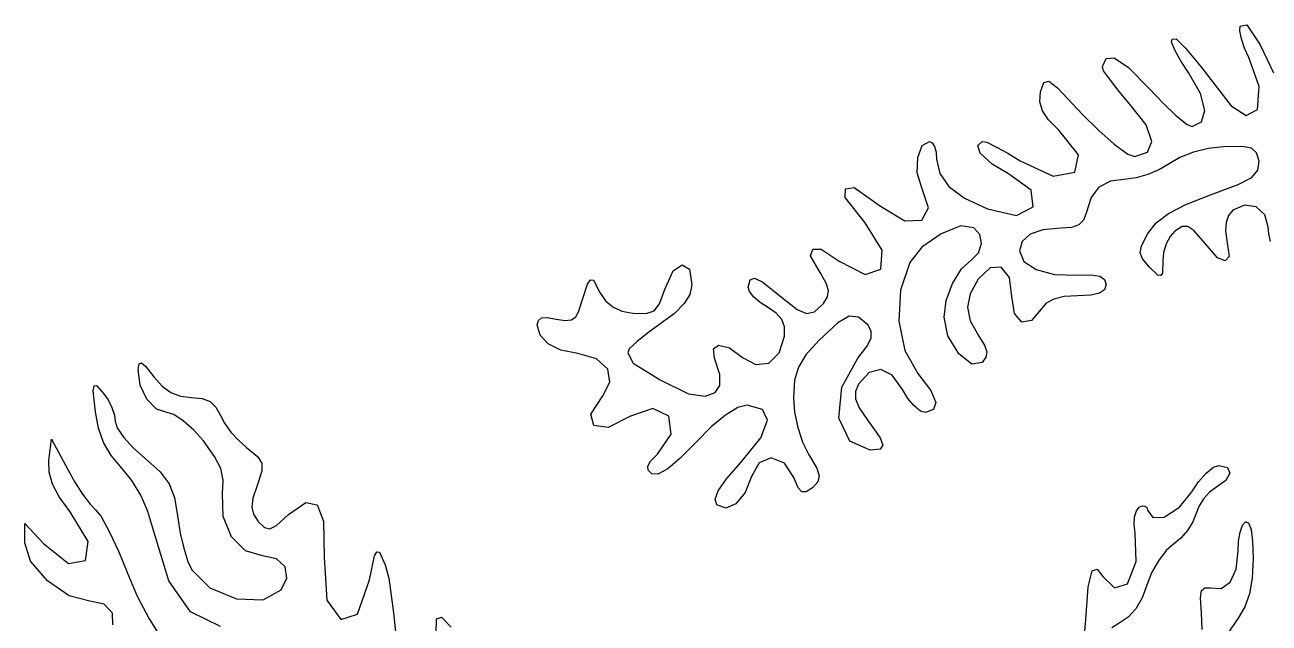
# Model space of a CAD drawing. Extents: x -276 to 353, y -236 to 239.
# Drawn here: x 7.4 to 172.6, y -78.1 to 1.3 of the extents above; entities that cross this region are included whole.
import ezdxf

# ---------------------------------------------------------------- set-up
doc = ezdxf.new("R2010")
doc.units = 0
doc.layers.get('0').update_dxf_attribs({"linetype": 'CONTINUOUS'})

msp = doc.modelspace()

# ---------------------------------------------------------------- linework, layer by layer
for p, q in [((168.67, 0.54), (168.73, 1.19)), ((168.9, -0.53), (168.67, 0.54)), ((168.73, 1.19), (169.6, 1.34)), ((169.6, 1.34), (171.39, -1.33)), ((159.62, -0.95), (159.7, -0.54)), ((160.12, -2.1), (159.62, -0.95)), ((159.7, -0.54), (160.25, -0.53)), ((160.25, -0.53), (161.47, -1.75)), ((169.32, -1.77), (168.9, -0.53)), ((171.39, -1.33), (173.16, -5.04)), ((150.45, -4.18), (150.96, -3.13)), ((150.96, -3.13), (152.03, -3.02)), ((152.03, -3.02), (153.93, -4.33)), ((160.89, -3.51), (160.12, -2.1)), ((161.47, -1.75), (163.46, -4.14)), ((169.89, -3.01), (169.32, -1.77)), ((171.26, -6.82), (169.89, -3.01)), ((150.61, -4.74), (150.45, -4.18)), ((151.51, -6.02), (150.61, -4.74)), ((153.93, -4.33), (156.68, -7.15)), ((161.92, -5.08), (160.89, -3.51)), ((163.46, -4.14), (167.53, -9.39)), ((142.22, -7.54), (142.68, -6.33)), ((142.68, -6.33), (143.35, -6.15)), ((143.35, -6.15), (144.51, -7.03)), ((152.67, -7.52), (151.51, -6.02)), ((163.46, -7.77), (161.92, -5.08)), ((142.15, -8.88), (142.22, -7.54)), ((144.51, -7.03), (147.86, -10.58)), ((154.06, -9.12), (152.67, -7.52)), ((156.68, -7.15), (158.5, -9.06)), ((164.04, -10.04), (163.46, -7.77)), ((171.04, -9.9), (171.26, -6.82)), ((142.48, -10.07), (142.15, -8.88)), ((156.24, -11.93), (154.06, -9.12)), ((158.5, -9.06), (160.21, -10.67)), ((167.53, -9.39), (169.55, -10.7)), ((169.55, -10.7), (171.04, -9.9)), ((143.28, -11.28), (142.48, -10.07)), ((144.65, -12.65), (143.28, -11.28)), ((147.86, -10.58), (149.96, -12.7)), ((160.21, -10.67), (161.69, -11.9)), ((162.35, -12.13), (163.59, -11.51)), ((163.59, -11.51), (164.04, -10.04)), ((147.26, -15.93), (144.65, -12.65)), ((149.96, -12.7), (152.02, -14.5)), ((157.03, -14.16), (156.24, -11.93)), ((161.69, -11.9), (162.35, -12.13)), ((125.95, -16.28), (126.55, -14.68)), ((126.55, -14.68), (127.51, -14.13)), ((127.51, -14.13), (127.87, -14.3)), ((127.87, -14.3), (128.17, -14.82)), ((128.17, -14.82), (128.38, -15.57)), ((133.92, -14.66), (134.5, -14.13)), ((134.23, -15.69), (133.92, -14.66)), ((134.5, -14.13), (135.09, -14.25)), ((135.09, -14.25), (136.39, -14.88)), ((152.02, -14.5), (153.81, -15.83)), ((156.44, -15.54), (157.03, -14.16)), ((166.5, -14.84), (164.52, -15.06)), ((168.99, -14.79), (166.5, -14.84)), ((170.22, -15.03), (168.99, -14.79)), ((125.86, -18.29), (125.95, -16.28)), ((128.38, -15.57), (128.45, -16.47)), ((128.45, -16.47), (128.87, -18.39)), ((135.8, -17.16), (134.23, -15.69)), ((136.39, -14.88), (137.92, -15.71)), ((137.92, -15.71), (139.54, -16.69)), ((146.8, -18.2), (147.26, -15.93)), ((153.81, -15.83), (154.77, -16.13)), ((154.77, -16.13), (156.44, -15.54)), ((160.71, -16.25), (159.29, -17.09)), ((162.52, -15.55), (160.71, -16.25)), ((164.52, -15.06), (162.52, -15.55)), ((170.89, -15.64), (170.22, -15.03)), ((171.25, -16.74), (170.89, -15.64)), ((137.99, -18.45), (135.8, -17.16)), ((139.54, -16.69), (143.93, -18.72)), ((158.02, -17.87), (156.48, -18.53)), ((159.29, -17.09), (158.02, -17.87)), ((170.26, -18.9), (171.07, -17.94)), ((171.07, -17.94), (171.25, -16.74)), ((126.39, -20.02), (125.86, -18.29)), ((128.87, -18.39), (130.08, -20.1)), ((141.01, -20.62), (137.99, -18.45)), ((143.93, -18.72), (146.8, -18.2)), ((151.53, -19.39), (149.99, -20.19)), ((153.61, -19.13), (151.53, -19.39)), ((154.93, -18.98), (153.61, -19.13)), ((156.48, -18.53), (154.93, -18.98)), ((168.48, -19.86), (170.26, -18.9)), ((116.3, -21.57), (116.37, -20.4)), ((116.37, -20.4), (117.52, -20.26)), ((117.52, -20.26), (121, -22.74)), ((127.36, -22.96), (126.39, -20.02)), ((130.08, -20.1), (132.16, -21.65)), ((141.25, -22.79), (141.01, -20.62)), ((149.99, -20.19), (148.94, -21.58)), ((161.5, -22.51), (164.78, -21.24)), ((164.78, -21.24), (168.48, -19.86)), ((118.95, -24.94), (116.3, -21.57)), ((121, -22.74), (124.23, -24.65)), ((126.5, -24.6), (127.36, -22.96)), ((132.16, -21.65), (135.18, -23.08)), ((135.18, -23.08), (139.06, -23.94)), ((139.06, -23.94), (141.25, -22.79)), ((148.94, -21.58), (148.29, -23.63)), ((159.2, -23.7), (161.5, -22.51)), ((169.29, -22.58), (167.78, -23.27)), ((170.85, -22.8), (169.29, -22.58)), ((172.02, -23.87), (170.85, -22.8)), ((124.23, -24.65), (126.5, -24.6)), ((147.94, -24.56), (147.33, -25.18)), ((148.29, -23.63), (147.94, -24.56)), ((157.58, -24.94), (159.2, -23.7)), ((167.2, -23.96), (166.87, -24.87)), ((167.78, -23.27), (167.2, -23.96)), ((172.46, -25.48), (172.02, -23.87)), ((121.24, -28.55), (118.95, -24.94)), ((129.03, -26.38), (126.5, -28.15)), ((131.64, -25.33), (129.03, -26.38)), ((133.39, -25.59), (131.64, -25.33)), ((134.17, -26.47), (133.39, -25.59)), ((142.56, -25.87), (140.85, -26.46)), ((144.93, -25.66), (142.56, -25.87)), ((146.36, -25.54), (144.93, -25.66)), ((147.33, -25.18), (146.36, -25.54)), ((155.66, -27.98), (156.49, -26.35)), ((156.49, -26.35), (157.58, -24.94)), ((160.06, -26.03), (159.44, -26.73)), ((161.02, -25.43), (160.06, -26.03)), ((161.78, -25.4), (161.02, -25.43)), ((162.59, -25.94), (161.78, -25.4)), ((163.85, -27.41), (162.59, -25.94)), ((166.87, -24.87), (166.8, -25.98)), ((166.8, -25.98), (166.98, -27.29)), ((172.54, -26.41), (172.46, -25.48)), ((172.75, -27.43), (172.54, -26.41)), ((134.01, -28.93), (134.4, -27.69)), ((134.4, -27.69), (134.17, -26.47)), ((139.82, -27.4), (139.45, -28.65)), ((140.85, -26.46), (139.82, -27.4)), ((155.48, -28.92), (155.66, -27.98)), ((158.92, -27.74), (158.57, -28.87)), ((159.44, -26.73), (158.92, -27.74)), ((165.73, -29.57), (163.85, -27.41)), ((166.98, -27.29), (167.28, -29.42)), ((111.73, -29.32), (112, -28.44)), ((112.98, -31.54), (111.73, -29.32)), ((112, -28.44), (113.12, -28.43)), ((113.12, -28.43), (115.53, -30.03)), ((121.05, -31.08), (121.24, -28.55)), ((126.5, -28.15), (124.9, -30.22)), ((133.09, -29.83), (134.01, -28.93)), ((139.45, -28.65), (140.02, -30.05)), ((155.77, -29.73), (155.48, -28.92)), ((158.57, -28.87), (158.45, -29.96)), ((166.76, -30), (165.73, -29.57)), ((167.28, -29.42), (166.76, -30)), ((92.44, -33.63), (93.49, -31.3)), ((93.49, -31.3), (94.68, -30.5)), ((94.68, -30.5), (95.63, -31.1)), ((95.63, -31.1), (95.95, -33.17)), ((115.53, -30.03), (118.97, -31.8)), ((118.97, -31.8), (121.05, -31.08)), ((124.9, -30.22), (123.66, -33.87)), ((130.55, -32.98), (131.74, -31.04)), ((131.74, -31.04), (133.09, -29.83)), ((135.54, -30.9), (133.97, -32.39)), ((137.01, -30.84), (135.54, -30.9)), ((138.1, -32.18), (137.01, -30.84)), ((140.02, -30.05), (141.64, -31.14)), ((141.64, -31.14), (144.1, -31.78)), ((156.71, -30.81), (155.77, -29.73)), ((157.82, -31.88), (156.71, -30.81)), ((158.45, -29.96), (158.42, -31.6)), ((82.11, -33.09), (82.5, -32.49)), ((82.5, -32.49), (82.91, -32.55)), ((82.91, -32.55), (83.77, -34.16)), ((103.45, -33.46), (103.69, -32.51)), ((103.69, -32.51), (104.27, -32.27)), ((104.27, -32.27), (105.4, -32.83)), ((105.4, -32.83), (107.63, -34.63)), ((113.81, -32.94), (112.98, -31.54)), ((114.1, -33.92), (113.81, -32.94)), ((129.72, -35.25), (130.55, -32.98)), ((133.97, -32.39), (132.88, -34.38)), ((138.45, -34.73), (138.1, -32.18)), ((144.1, -31.78), (147.1, -31.86)), ((147.1, -31.86), (148.96, -31.82)), ((148.96, -31.82), (150.09, -32.01)), ((150.09, -32.01), (150.71, -32.44)), ((150.71, -32.44), (150.95, -33.13)), ((158.2, -31.93), (157.82, -31.88)), ((158.42, -31.6), (158.2, -31.93)), ((80.94, -36.73), (82.11, -33.09)), ((83.77, -34.16), (84.51, -35.28)), ((91.66, -35.67), (92.44, -33.63)), ((95.69, -34.43), (94.95, -35.66)), ((95.95, -33.17), (95.69, -34.43)), ((103.62, -34.06), (103.45, -33.46)), ((104.19, -34.8), (103.62, -34.06)), ((107.63, -34.63), (109.92, -36.43)), ((113.98, -34.75), (114.1, -33.92)), ((123.66, -33.87), (123.45, -37.98)), ((132.88, -34.38), (132.53, -36.15)), ((147.13, -34.63), (145.37, -34.73)), ((148.91, -34.55), (147.13, -34.63)), ((150.06, -34.28), (148.91, -34.55)), ((150.71, -33.81), (150.06, -34.28)), ((150.95, -33.13), (150.71, -33.81)), ((84.51, -35.28), (85.46, -36.1)), ((85.46, -36.1), (86.65, -36.65)), ((90.94, -36.6), (91.66, -35.67)), ((94.95, -35.66), (93.65, -36.96)), ((105.02, -35.53), (104.19, -34.8)), ((105.99, -36.15), (105.02, -35.53)), ((107.17, -36.93), (105.99, -36.15)), ((112.25, -36.74), (113.44, -35.63)), ((113.44, -35.63), (113.98, -34.75)), ((129.45, -37.45), (129.72, -35.25)), ((132.53, -36.15), (132.92, -37.95)), ((138.77, -36.99), (138.45, -34.73)), ((143, -35.6), (142.33, -36.38)), ((144, -35.05), (143, -35.6)), ((145.37, -34.73), (144, -35.05)), ((75.45, -38.48), (75.61, -37.9)), ((75.61, -37.9), (76.03, -37.56)), ((76.03, -37.56), (76.78, -37.5)), ((76.78, -37.5), (77.94, -37.71)), ((77.94, -37.71), (79.13, -37.92)), ((79.13, -37.92), (79.97, -37.82)), ((79.97, -37.82), (80.55, -37.43)), ((80.55, -37.43), (80.94, -36.73)), ((86.65, -36.65), (88.12, -36.93)), ((88.12, -36.93), (89.92, -36.97)), ((89.92, -36.97), (90.94, -36.6)), ((93.65, -36.96), (91.7, -38.4)), ((107.89, -37.76), (107.17, -36.93)), ((108.24, -38.75), (107.89, -37.76)), ((109.92, -36.43), (111.2, -36.98)), ((111.2, -36.98), (112.25, -36.74)), ((116.86, -37.34), (115.35, -38.19)), ((118.09, -37.47), (116.86, -37.34)), ((119.35, -38.51), (118.09, -37.47)), ((129.94, -39.95), (129.45, -37.45)), ((132.92, -37.95), (134.06, -39.99)), ((139.75, -38.1), (138.77, -36.99)), ((141.05, -37.91), (139.75, -38.1)), ((142.33, -36.38), (141.05, -37.91)), ((75.82, -39.85), (75.45, -38.48)), ((90.07, -39.56), (88.69, -40.69)), ((91.7, -38.4), (90.07, -39.56)), ((108.24, -39.97), (108.24, -38.75)), ((115.35, -38.19), (112.85, -40.53)), ((119.77, -39.35), (119.35, -38.51)), ((119.74, -40.24), (119.77, -39.35)), ((123.45, -37.98), (124.23, -41.9)), ((76.88, -40.98), (75.82, -39.85)), ((78.59, -41.82), (76.88, -40.98)), ((88.69, -40.69), (87.65, -41.68)), ((98.85, -41.68), (99.52, -41.15)), ((99.52, -41.15), (100.94, -41.54)), ((107.55, -42.19), (108.24, -39.97)), ((112.85, -40.53), (111.09, -42.47)), ((119.2, -41.33), (119.74, -40.24)), ((131.38, -42.32), (129.94, -39.95)), ((134.06, -39.99), (134.81, -41.19)), ((134.81, -41.19), (135.09, -42.05)), ((80.85, -42.29), (78.59, -41.82)), ((83.33, -42.98), (80.85, -42.29)), ((87.65, -41.68), (87.45, -42.18)), ((87.45, -42.18), (88.19, -43.58)), ((98.95, -42.88), (98.85, -41.68)), ((99.67, -45.05), (98.95, -42.88)), ((100.94, -41.54), (102.68, -42.83)), ((102.68, -42.83), (104.44, -43.76)), ((106.19, -43.55), (107.55, -42.19)), ((111.09, -42.47), (110.1, -44.09)), ((115.85, -46.73), (117.98, -42.91)), ((117.98, -42.91), (119.2, -41.33)), ((124.23, -41.9), (125.95, -44.94)), ((133.1, -43.68), (131.38, -42.32)), ((134.98, -42.77), (134.49, -43.46)), ((135.09, -42.05), (134.98, -42.77)), ((22.48, -44.44), (22.6, -43.67)), ((22.76, -46.49), (22.48, -44.44)), ((22.6, -43.67), (22.91, -43.53)), ((22.91, -43.53), (23.45, -43.95)), ((23.45, -43.95), (24.56, -45.38)), ((84.83, -44.34), (83.33, -42.98)), ((85.1, -46.08), (84.83, -44.34)), ((88.19, -43.58), (91.75, -45.78)), ((104.44, -43.76), (106.19, -43.55)), ((110.1, -44.09), (109.6, -45.83)), ((121.04, -44.39), (119.5, -44.8)), ((122.56, -45.16), (121.04, -44.39)), ((134.49, -43.46), (133.1, -43.68)), ((24.56, -45.38), (25.66, -46.62)), ((84.15, -47.9), (85.1, -46.08)), ((91.75, -45.78), (95.53, -47.64)), ((99.69, -46.52), (99.67, -45.05)), ((109.6, -45.83), (109.45, -48.16)), ((119.5, -44.8), (118.08, -46.33)), ((123.91, -47.06), (122.56, -45.16)), ((125.95, -44.94), (127.67, -47.21)), ((16.51, -47.22), (16.62, -46.56)), ((16.8, -50), (16.51, -47.22)), ((16.62, -46.56), (16.94, -46.51)), ((16.94, -46.51), (17.88, -47.57)), ((17.88, -47.57), (18.48, -48.44)), ((23.64, -48.35), (22.76, -46.49)), ((25.66, -46.62), (26.83, -47.47)), ((26.83, -47.47), (28.11, -47.96)), ((95.53, -47.64), (97.77, -47.94)), ((97.77, -47.94), (99.04, -47.45)), ((99.04, -47.45), (99.69, -46.52)), ((115.47, -50.85), (115.85, -46.73)), ((118.08, -46.33), (117.68, -47.33)), ((117.68, -47.33), (117.7, -48.31)), ((124.63, -48.24), (123.91, -47.06)), ((127.67, -47.21), (128.33, -48.8)), ((18.48, -48.44), (18.99, -49.46)), ((18.99, -49.46), (19.34, -50.46)), ((24.91, -49.67), (23.64, -48.35)), ((28.11, -47.96), (29.55, -48.13)), ((29.55, -48.13), (30.99, -48.25)), ((30.99, -48.25), (32.04, -48.65)), ((32.04, -48.65), (32.81, -49.38)), ((32.81, -49.38), (33.39, -50.49)), ((82.56, -50.32), (84.15, -47.9)), ((102.08, -49.43), (100.44, -50.45)), ((103.29, -49.13), (102.08, -49.43)), ((105.32, -49.7), (103.29, -49.13)), ((109.45, -48.16), (109.59, -50.08)), ((117.7, -48.31), (118.17, -49.47)), ((118.17, -49.47), (119.23, -51.04)), ((125.47, -49.23), (124.63, -48.24)), ((126.3, -49.92), (125.47, -49.23)), ((128.33, -48.8), (128.02, -49.72)), ((17.2, -52.17), (16.8, -50)), ((19.34, -50.46), (19.45, -51.27)), ((26.31, -50.13), (24.91, -49.67)), ((27.2, -50.37), (26.31, -50.13)), ((28.47, -51.23), (27.2, -50.37)), ((33.39, -50.49), (33.92, -51.53)), ((82.95, -51.83), (82.56, -50.32)), ((87.84, -50.6), (84.85, -52.1)), ((90.8, -49.59), (87.84, -50.6)), ((92.92, -50.58), (90.8, -49.59)), ((93.23, -52.99), (92.92, -50.58)), ((100.44, -50.45), (98.54, -52.01)), ((105.12, -53.46), (106.02, -51.12)), ((106.02, -51.12), (105.32, -49.7)), ((109.59, -50.08), (110.01, -52.11)), ((116.91, -53.92), (115.47, -50.85)), ((119.23, -51.04), (120.95, -53.46)), ((126.97, -50.13), (126.3, -49.92)), ((128.02, -49.72), (126.97, -50.13)), ((17.89, -54.08), (17.2, -52.17)), ((19.45, -51.27), (19.69, -52.15)), ((19.69, -52.15), (20.58, -53.43)), ((29.85, -52.45), (28.47, -51.23)), ((31.14, -53.89), (29.85, -52.45)), ((33.92, -51.53), (34.79, -52.71)), ((34.79, -52.71), (35.82, -53.84)), ((84.85, -52.1), (82.95, -51.83)), ((98.54, -52.01), (96.49, -54.08)), ((110.01, -52.11), (110.65, -54.04)), ((10.64, -56.49), (10.98, -53.63)), ((10.98, -53.63), (13.14, -57.69)), ((18.91, -55.81), (17.89, -54.08)), ((20.58, -53.43), (21.83, -54.82)), ((32.63, -55.93), (31.14, -53.89)), ((35.82, -53.84), (36.88, -54.74)), ((91.42, -55.65), (93.23, -52.99)), ((96.49, -54.08), (94.43, -56.18)), ((102.45, -56.74), (105.12, -53.46)), ((110.65, -54.04), (111.45, -55.63)), ((119.65, -55.13), (116.91, -53.92)), ((120.95, -53.46), (121.31, -54.45)), ((121.31, -54.45), (120.95, -54.96)), ((20.31, -57.5), (18.91, -55.81)), ((21.83, -54.82), (23.31, -56.14)), ((23.31, -56.14), (25.39, -57.99)), ((33.45, -57.55), (32.63, -55.93)), ((36.88, -54.74), (38.34, -55.93)), ((38.34, -55.93), (38.88, -56.82)), ((90.49, -56.58), (91.42, -55.65)), ((106.51, -56.11), (104.88, -56.77)), ((108.24, -56.84), (106.51, -56.11)), ((111.45, -55.63), (112.53, -57.5)), ((120.95, -54.96), (119.65, -55.13)), ((10.66, -58.04), (10.64, -56.49)), ((13.14, -57.69), (14.08, -59.34)), ((21.64, -59.12), (20.31, -57.5)), ((33.77, -59.11), (33.45, -57.55)), ((38.88, -56.82), (38.89, -57.89)), ((90.11, -57.25), (90.49, -56.58)), ((90.18, -57.78), (90.11, -57.25)), ((90.66, -58.26), (90.18, -57.78)), ((92.76, -57.57), (91.47, -58.31)), ((94.43, -56.18), (92.76, -57.57)), ((100.55, -58.92), (102.45, -56.74)), ((104.88, -56.77), (103.87, -58.59)), ((109.49, -58.74), (108.24, -56.84)), ((112.53, -57.5), (112.86, -58.53)), ((164.22, -58.15), (165.18, -57.36)), ((165.18, -57.36), (165.91, -57.13)), ((165.91, -57.13), (167.03, -57.42)), ((167.03, -57.42), (167.38, -58.15)), ((11.1, -59.6), (10.66, -58.04)), ((14.08, -59.34), (15.11, -60.93)), ((22.82, -61.09), (21.64, -59.12)), ((25.39, -57.99), (26.58, -59.57)), ((33.69, -60.9), (33.77, -59.11)), ((38.89, -57.89), (38.27, -59.8)), ((91.47, -58.31), (90.66, -58.26)), ((99.47, -60.49), (100.55, -58.92)), ((103.87, -58.59), (103.04, -60.72)), ((110.08, -60.09), (109.49, -58.74)), ((112.68, -59.31), (111.97, -60.11)), ((112.86, -58.53), (112.68, -59.31)), ((162.31, -60.63), (163.22, -59.29)), ((163.22, -59.29), (164.22, -58.15)), ((166.84, -59.15), (165.46, -60.12)), ((167.38, -58.15), (166.84, -59.15)), ((12.01, -61.3), (11.1, -59.6)), ((15.11, -60.93), (16.09, -62.27)), ((23.77, -63.25), (22.82, -61.09)), ((26.58, -59.57), (27.29, -61.41)), ((33.77, -63.91), (33.69, -60.9)), ((38.27, -59.8), (37.71, -61.49)), ((99.06, -61.62), (99.47, -60.49)), ((103.04, -60.72), (101.81, -62.24)), ((110.57, -60.62), (110.08, -60.09)), ((111.15, -60.63), (110.57, -60.62)), ((111.97, -60.11), (111.15, -60.63)), ((160.67, -62.69), (162.31, -60.63)), ((164.65, -60.7), (163.88, -61.58)), ((165.46, -60.12), (164.65, -60.7)), ((13.46, -63.29), (12.01, -61.3)), ((16.09, -62.27), (16.81, -63.02)), ((27.29, -61.41), (27.76, -64.11)), ((37.71, -61.49), (37.57, -62.66)), ((37.57, -62.66), (37.8, -63.62)), ((42.45, -63.63), (44.73, -62.05)), ((44.73, -62.05), (46.24, -62.38)), ((46.24, -62.38), (47.09, -64.54)), ((99.3, -62.38), (99.06, -61.62)), ((100.47, -62.8), (99.3, -62.38)), ((101.81, -62.24), (100.47, -62.8)), ((154.96, -63.14), (155.35, -62.69)), ((155.35, -62.69), (155.77, -62.51)), ((155.77, -62.51), (156.12, -62.52)), ((156.12, -62.52), (156.36, -62.72)), ((156.36, -62.72), (156.45, -63.07)), ((158.65, -64.01), (160.67, -62.69)), ((163.24, -62.6), (162.86, -63.6)), ((163.88, -61.58), (163.24, -62.6)), ((15.84, -67.21), (13.46, -63.29)), ((16.81, -63.02), (17.55, -63.9)), ((17.55, -63.9), (18.68, -66.01)), ((24.42, -65.48), (23.77, -63.25)), ((27.76, -64.11), (28.07, -66.12)), ((34.85, -66.6), (33.77, -63.91)), ((37.8, -63.62), (38.41, -64.59)), ((40.82, -65.1), (42.45, -63.63)), ((154.66, -65), (154.73, -63.97)), ((154.73, -63.97), (154.96, -63.14)), ((156.45, -63.07), (157.14, -64.05)), ((157.14, -64.05), (158.65, -64.01)), ((162.86, -63.6), (162.46, -64.64)), ((7.45, -67.39), (7.45, -64.83)), ((7.45, -64.83), (9.9, -67.48)), ((18.68, -66.01), (19.9, -68.61)), ((26.57, -72.45), (24.42, -65.48)), ((38.41, -64.59), (39.26, -65.39)), ((39.26, -65.39), (39.97, -65.53)), ((39.97, -65.53), (40.82, -65.1)), ((47.09, -64.54), (47.15, -69.26)), ((154.79, -66.1), (154.66, -65)), ((161.74, -65.77), (160.84, -66.8)), ((162.46, -64.64), (161.74, -65.77)), ((168.52, -67.2), (168.74, -66.01)), ((168.74, -66.01), (169.06, -65.08)), ((169.06, -65.08), (169.45, -64.63)), ((169.45, -64.63), (169.86, -64.74)), ((169.86, -64.74), (170.18, -65.63)), ((170.18, -65.63), (170.38, -67.2)), ((8.18, -69.83), (7.45, -67.39)), ((9.9, -67.48), (13.25, -70.16)), ((15.47, -69.77), (15.84, -67.21)), ((28.07, -66.12), (28.53, -68.13)), ((36.72, -68.46), (34.85, -66.6)), ((154.94, -69.9), (154.79, -66.1)), ((159.89, -67.57), (158.9, -68.44)), ((160.84, -66.8), (159.89, -67.57)), ((168.45, -68.49), (168.52, -67.2)), ((170.38, -67.2), (170.45, -69.43)), ((19.9, -68.61), (21.06, -71.45)), ((28.53, -68.13), (29.07, -69.88)), ((39, -69.13), (36.72, -68.46)), ((40.82, -69.51), (39, -69.13)), ((47.15, -69.26), (47.51, -75.04)), ((53.19, -72.31), (53.84, -69.14)), ((53.84, -69.14), (54.15, -68.59)), ((54.15, -68.59), (54.5, -68.65)), ((54.5, -68.65), (55.24, -70.32)), ((158.9, -68.44), (157.88, -69.81)), ((168.19, -70.91), (168.45, -68.49)), ((10.44, -72.44), (8.18, -69.83)), ((13.25, -70.16), (15.47, -69.77)), ((29.07, -69.88), (29.59, -70.98)), ((29.59, -70.98), (32.01, -73.39)), ((41.98, -70.58), (40.82, -69.51)), ((42.19, -72.08), (41.98, -70.58)), ((55.24, -70.32), (55.73, -72.1)), ((149.08, -71.12), (149.75, -70.91)), ((149.75, -70.91), (150.51, -71.86)), ((153.76, -72.86), (154.94, -69.9)), ((157.88, -69.81), (156.98, -71.41)), ((167.4, -72.64), (168.19, -70.91)), ((170.45, -69.43), (170.34, -72.1)), ((13.34, -74.46), (10.44, -72.44)), ((21.06, -71.45), (22.36, -74.49)), ((29.43, -76.58), (26.57, -72.45)), ((41.44, -73.64), (42.19, -72.08)), ((51.58, -76.89), (53.19, -72.31)), ((55.73, -72.1), (56.35, -76.72)), ((148.56, -73.26), (149.08, -71.12)), ((150.51, -71.86), (152.05, -73.37)), ((156.98, -71.41), (156.36, -73.02)), ((166.19, -73.47), (167.4, -72.64)), ((170.34, -72.1), (169.99, -74.19)), ((32.01, -73.39), (35.54, -74.84)), ((39.06, -74.97), (41.44, -73.64)), ((148.23, -77.62), (148.56, -73.26)), ((152.05, -73.37), (153.76, -72.86)), ((156.36, -73.02), (155.71, -74.72)), ((163.48, -74.71), (163.62, -73.73)), ((163.62, -73.73), (164.04, -73.36)), ((164.04, -73.36), (164.73, -73.4)), ((164.73, -73.4), (166.19, -73.47)), ((169.99, -74.19), (169.37, -75.91)), ((16.05, -75.13), (13.34, -74.46)), ((17.95, -75.57), (16.05, -75.13)), ((19.09, -76.76), (17.95, -75.57)), ((22.36, -74.49), (23.93, -77.5)), ((35.54, -74.84), (39.06, -74.97)), ((47.51, -75.04), (49.39, -77.6)), ((155.71, -74.72), (154.87, -76.17)), ((163.6, -76.71), (163.48, -74.71)), ((169.37, -75.91), (168.45, -77.4)), ((19.1, -78.31), (19.09, -76.76)), ((23.93, -77.5), (25.56, -80.11)), ((33.41, -78.53), (29.43, -76.58)), ((49.39, -77.6), (51.58, -76.89)), ((56.35, -76.72), (56.95, -82.26)), ((62.05, -79.3), (62.07, -77.5)), ((62.07, -77.5), (62.74, -77.26)), ((62.74, -77.26), (64.04, -78.58)), ((153.89, -77.29), (152.82, -78)), ((154.87, -76.17), (153.89, -77.29)), ((163.69, -78.9), (163.6, -76.71)), ((168.45, -77.4), (167.01, -79.52)), ((148.01, -80.08), (148.23, -77.62)), ((152.82, -78), (151.71, -78.68))]:
    msp.add_line(p, q)

doc.saveas('drawing.dxf')
